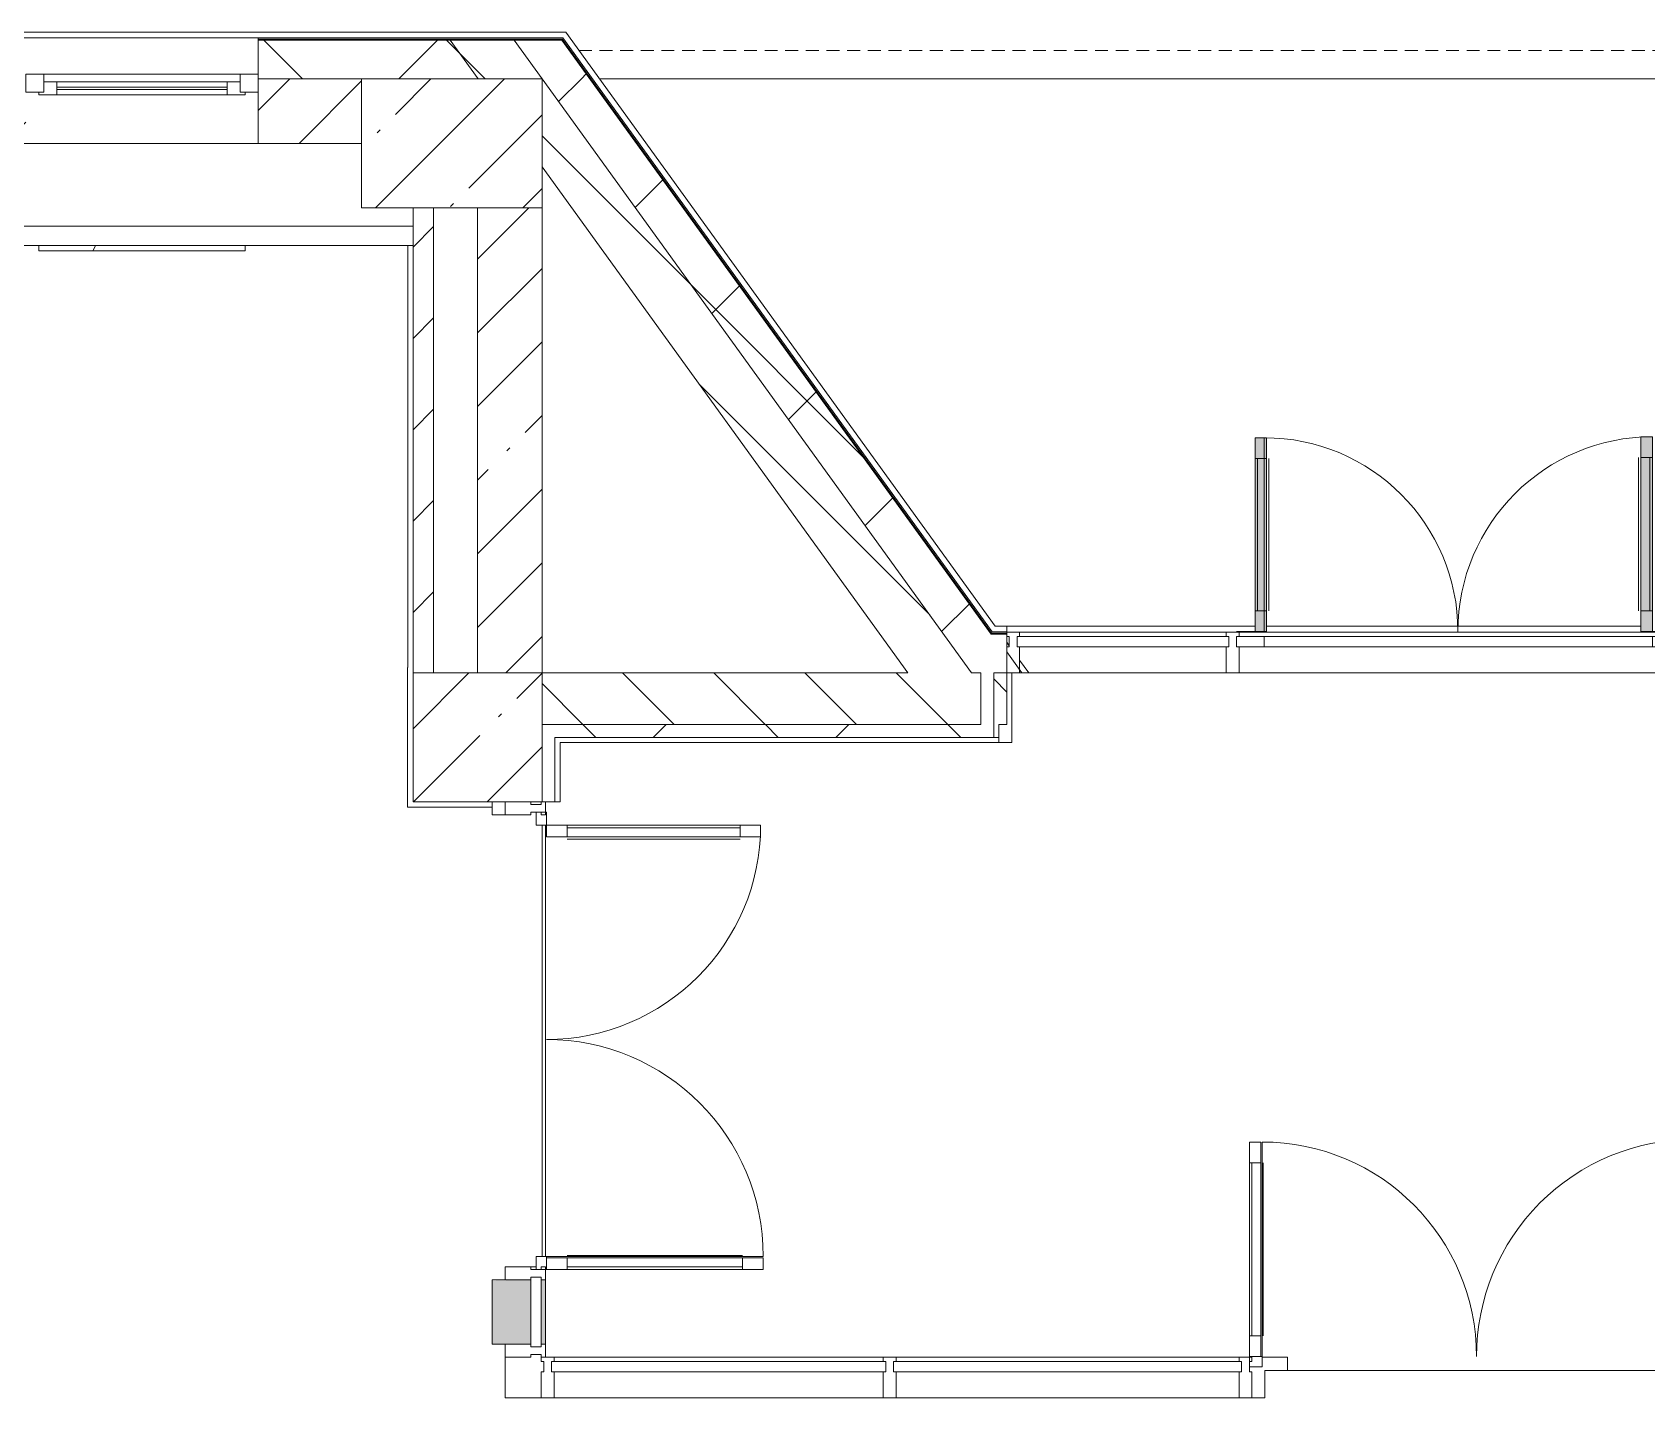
# Model space of a CAD drawing. Header units: millimetres. Extents: x 54725 to 263872, y -8553 to 29614.
# Drawn here: x 245937 to 252192, y 16293 to 21580 of the extents above; entities that cross this region are included whole.
import ezdxf

# ---------------------------------------------------------------- set-up
doc = ezdxf.new("R2010")
doc.units = ezdxf.units.MM
doc.linetypes.add('200_ШТРИХ__ш1_п0_6_', pattern=[80, 50, -30])
for name, color, linetype, lineweight, true_color in [('A-DETL-GENF-4', 7, 'Continuous', 5, 0xaaaaaa), ('A-DETL-GENF-5', 7, 'Continuous', 5, 0xe2e2e2), ('A-DOOR-3', 7, 'Continuous', 5, 0xaaaaaa), ('A-FLOR-1', 7, 'Continuous', 5, 0xaaaaaa), ('A-GLAZ-CWMG-4', 7, 'Continuous', 5, 0x383e42), ('Знаки-1', 7, 'Continuous', 5, 0x787878)]:
    doc.layers.add(name, color=color, linetype=linetype, lineweight=lineweight, true_color=true_color)
for name, color, linetype, lineweight in [('A-DETL-MBND-1', 7, '200_ШТРИХ__ш1_п0_6_', 9), ('A-GLAZ-2', 7, 'Continuous', 5), ('A-GLAZ-CURT-3', 7, 'Continuous', 5), ('A-GLAZ-CWMG-3', 7, 'Continuous', 5), ('A-WALL', 7, 'Continuous', 9), ('A-WALL-4', 7, 'Continuous', 5), ('I-WALL-3', 7, 'Continuous', 5), ('S-COLS', 7, 'Continuous', 5), ('Знаки', 7, 'Continuous', 5)]:
    doc.layers.add(name, color=color, linetype=linetype, lineweight=lineweight)
pattern_1 = [(45, (136861.56, 0), (-353.5534, 353.5534), []), (135, (136861.56, 0), (-353.5534, -353.5534), [])]
pattern_2 = [(45, (136861.56, 0), (-285.1231, 285.1231), []), (45, (137146.7, 0), (-285.1231, 285.1231), [504.031, -100.806, 16.764, -84.042])]
pattern_3 = [(135, (136861.56, 0), (-176.7767, -176.7767), [])]

# ---------------------------------------------------------------- blocks, each defined once
blk = doc.blocks.new('120_Окно_СКБ_1Ст - 120_Окно_СКБ_1Ст 900х2500_h_ с форточкой-22876038-Общий план 1 этажа с размещением фрагментов 1_10-1_12')
at = {"layer": 'A-GLAZ-2'}
for p, q in [((-450, -127), (-450, -57)), ((-450, -57), (-380, -57)), ((450, -57), (-450, -57)), ((-380, -57), (-380, -127)), ((380, -127), (380, -57)), ((380, -57), (450, -57)), ((450, -57), (450, -127)), ((380, -87), (-380, -87)), ((-380, -87), (-380, -127)), ((-330, -137), (-330, -87)), ((-330, -107), (330, -107)), ((330, -117), (-330, -117)), ((330, -137), (330, -87)), ((380, -127), (380, -87)), ((-380, -127), (-450, -127)), ((-450, -127), (-400, -127)), ((-380, -127), (-400, -127)), ((-400, -127), (-400, -137)), ((-400, -137), (400, -137)), ((400, -137), (-400, -137)), ((450, -127), (380, -127)), ((400, -127), (380, -127)), ((400, -127), (450, -127)), ((400, -137), (400, -127))]:
    blk.add_line(p, q, dxfattribs=at)
blk = doc.blocks.new('Системная панель - Стекло - 40мм-24261323-Общий план 1 этажа с размещением фрагментов 1_10-1_12')
at = {"layer": 'A-GLAZ-CURT-3'}
for p, q in [((410, 0), (-410, 0)), ((-410, 0), (-410, -40)), ((410, -40), (410, 0)), ((-410, -40), (410, -40))]:
    blk.add_line(p, q, dxfattribs=at)
blk = doc.blocks.new('Прямоугольный импост - Импост структурный с накладкой - 160мм-V176-Общий план 1 этажа с размещением фрагментов 1_10-1_12')
at = {"layer": 'A-GLAZ-CWMG-3'}
for p, q in [((113700.4, 19257), (112900.4, 19257)), ((113700.4, 19100), (112936, 19100))]:
    blk.add_line(p, q, dxfattribs=at)
blk = doc.blocks.new('Дверь_Витражная_СКБ_2Ст - ВН-5-31911725-Общий план 1 этажа с размещением фрагментов 1_10-1_12')
at = {"layer": 'A-DETL-GENF-5'}
for points in [[(-788, 20), (-743, 20), (-743, 770), (-788, 770), (-788, 40)], [(746, 20), (752, 20), (752, 774), (707, 774), (707, 20)]]:
    blk.add_hatch(color=256, dxfattribs=at).paths.add_polyline_path(points)
at = {"layer": 'A-DETL-GENF-4'}
for p, q in [((-788, 770), (-743, 770)), ((-788, 770), (-788, 20)), ((-743, 770), (-788, 770)), ((-788, 770), (-788, 20)), ((-743, 770), (-743, 20)), ((-743, 20), (-743, 770)), ((752, 774), (707, 774)), ((707, 774), (707, 20)), ((752, 774), (707, 774)), ((707, 774), (707, 20)), ((752, 774), (752, 20)), ((752, 20), (752, 774)), ((-788, 690), (-743, 690)), ((-778, 690), (-778, 100)), ((-734, 690), (-734, 100)), ((698, 694), (698, 100)), ((752, 694), (707, 694)), ((742, 694), (742, 100)), ((-788, 100), (-743, 100)), ((752, 100), (707, 100)), ((-752, 20), (-860, 20)), ((-752, 20), (-860, 20)), ((-743, 20), (-788, 20)), ((-788, 20), (-743, 20)), ((707, 20), (752, 20)), ((707, 20), (752, 20)), ((752, 20), (860, 20)), ((860, 20), (752, 20))]:
    blk.add_line(p, q, dxfattribs=at)
at = {"layer": 'A-DOOR-3'}
for p, q in [((-752, 770), (-752, 20)), ((752, 774), (752, 20)), ((-752, 0), (-860, 0)), ((-860, 0), (-860, -40)), ((-752, -40), (-752, 0)), ((860, 0), (752, 0)), ((752, 0), (752, -40)), ((860, -40), (860, 0)), ((-860, -40), (-752, -40)), ((752, -40), (860, -40))]:
    blk.add_line(p, q, dxfattribs=at)
for centre, radius, start, end in [((-752, 20), 750, 360, 90), ((752, 20), 754, 90, 180)]:
    blk.add_arc(centre, radius, start, end, dxfattribs=at)
blk = doc.blocks.new('Прямоугольный импост - Импост структурный с накладкой - 160мм-24260934-Общий план 1 этажа с размещением фрагментов 1_10-1_12')
at = {"layer": 'A-GLAZ-CWMG-3'}
for p, q in [((115450.4, 19257), (113750.4, 19257)), ((115352.4, 19240), (113848.4, 19240)), ((115352.4, 19200), (113848.4, 19200)), ((115450.4, 19100), (113750.4, 19100))]:
    blk.add_line(p, q, dxfattribs=at)
blk = doc.blocks.new('Прямоугольный импост - Импост структурный с накладкой - 160мм-18693360-Общий план 1 этажа с размещением фрагментов 1_10-1_12')
at = {"layer": 'A-GLAZ-CWMG-3'}
for p, q in [((-25, 40), (-25, 140)), ((-25, 140), (25, 140)), ((25, 140), (25, 40)), ((-15, 40), (-25, 40)), ((-25, -17), (-25, 0)), ((-25, 0), (-15, 0)), ((-15, 0), (-15, 40)), ((25, 0), (25, -17)), ((25, -17), (-25, -17))]:
    blk.add_line(p, q, dxfattribs=at)
blk = doc.blocks.new('Прямоугольный импост - Импост структурный с накладкой - 160мм Темный-30756008-Общий план 1 этажа с размещением фрагментов 1_10-1_12')
at = {"layer": 'A-GLAZ-CWMG-3'}
for p, q in [((-50, 0), (-50, 17)), ((-50, 17), (0, 17)), ((-40, 0), (-50, 0)), ((-40, -40), (-40, 0)), ((0, 0), (-10, 0)), ((-10, 0), (-10, -40)), ((0, 17), (0, 0)), ((-50, -140), (-50, -40)), ((-50, -40), (-40, -40)), ((-10, -40), (0, -40)), ((0, -40), (0, -140)), ((0, -140), (-50, -140))]:
    blk.add_line(p, q, dxfattribs=at)
blk = doc.blocks.new('Дверь_Витражная_остекление_ - ВВ-14 остекление-32472302-Общий план 1 этажа с размещением фрагментов 1_10-1_12')
at = {"layer": 'A-DETL-GENF-5'}
blk.add_hatch(color=256, dxfattribs=at).paths.add_polyline_path([(-792.9, -20), (-835, -20), (-835, -41.3), (-801.5, -24.4)])
at = {"layer": 'A-DETL-GENF-4'}
for p, q in [((-790, -20), (-835, -20)), ((-835, -860), (-835, -20)), ((-790, -20), (-835, -20)), ((-835, -20), (-835, -860)), ((-790, -860), (-790, -20)), ((-790, -860), (-790, -20)), ((840, -850), (840, -20)), ((840, -20), (840, -850)), ((885, -850), (885, -20)), ((885, -850), (885, -20)), ((-835, -100), (-790, -100)), ((-825, -780), (-825, -100)), ((-781, -780), (-781, -100)), ((831, -770), (831, -100)), ((885, -100), (840, -100)), ((875, -770), (875, -100)), ((-835, -780), (-790, -780)), ((885, -770), (840, -770)), ((-835, -860), (-790, -860)), ((-835, -860), (-790, -860)), ((885, -850), (840, -850)), ((840, -850), (885, -850))]:
    blk.add_line(p, q, dxfattribs=at)
at = {"layer": 'A-DOOR-3'}
for p, q in [((-885, 20), (-835, 20)), ((-885, -20), (-885, 20)), ((-835, 20), (-835, -20)), ((835, 20), (885, 20)), ((835, -20), (835, 20)), ((885, 20), (885, -20)), ((-835, -20), (-885, -20)), ((-835, -860), (-835, -20)), ((835, -850), (835, -20)), ((885, -20), (835, -20))]:
    blk.add_line(p, q, dxfattribs=at)
for centre, radius, start, end in [((-835, -20), 840, 270, 0), ((835, -20), 830, 180, 270)]:
    blk.add_arc(centre, radius, start, end, dxfattribs=at)
blk = doc.blocks.new('BSC_Колонна _Прямоугольная - 500х500-21690934-Общий план 1 этажа с размещением фрагментов 1_10-1_12')
at = {"layer": 'S-COLS'}
h = blk.add_hatch(dxfattribs=at)
h.set_pattern_fill('FP_123', color=256, style=0, pattern_type=2)
h.set_pattern_definition([(45, (-110800, -18850), (-285.1231, 285.1231), []), (45, (-110514.88, -18850), (-285.1231, 285.1231), [504.031, -100.806, 16.764, -84.042])])
h.paths.add_polyline_path([(0, -250), (250, -250), (250, 250), (-250, 250), (-250, -250), (-42.6, -250)])
for p, q in [((250, 250), (-250, 250)), ((-250, 250), (-250, -250)), ((250, -250), (250, 250)), ((-250, -250), (250, -250))]:
    blk.add_line(p, q, dxfattribs=at)
blk = doc.blocks.new('Системная панель - Стекло - 40мм-32472403-Общий план 1 этажа с размещением фрагментов 1_10-1_12')
at = {"layer": 'A-GLAZ-CURT-3'}
for p, q in [((674.2, 40), (-674.2, 40)), ((-674.2, 40), (-674.2, 0)), ((-674.2, 0), (674.2, 0)), ((674.2, 0), (674.2, 40))]:
    blk.add_line(p, q, dxfattribs=at)
blk = doc.blocks.new('Прямоугольный импост - Импост структурный с накладкой - 160мм Темный-32472298-Общий план 1 этажа с размещением фрагментов 1_10-1_12')
at = {"layer": 'A-GLAZ-CWMG-3'}
for p, q in [((112422, 16450), (113750.4, 16450)), ((112422, 16293), (113750.4, 16293))]:
    blk.add_line(p, q, dxfattribs=at)
blk = doc.blocks.new('Прямоугольный импост - Импост структурный с накладкой - 160мм Темный-30755591-Общий план 1 этажа с размещением фрагментов 1_10-1_12')
at = {"layer": 'A-GLAZ-CWMG-3'}
for p, q in [((-25, 0), (-25, 17)), ((-25, 17), (25, 17)), ((-15, 0), (-25, 0)), ((-15, -40), (-15, 0)), ((25, 0), (15, 0)), ((15, 0), (15, -40)), ((25, 17), (25, 0)), ((-25, -140), (-25, -40)), ((-25, -40), (-15, -40)), ((15, -40), (25, -40)), ((25, -40), (25, -140)), ((25, -140), (-25, -140))]:
    blk.add_line(p, q, dxfattribs=at)
blk = doc.blocks.new('Прямоугольный импост - Импост структурный с накладкой - 160мм Темный-32356295-Общий план 1 этажа с размещением фрагментов 1_10-1_12')
at = {"layer": 'A-GLAZ-CWMG-3'}
for p, q in [((-50, 40), (-50, 140)), ((-50, 140), (0, 140)), ((0, 140), (0, 40)), ((-40, 40), (-50, 40)), ((-50, -17), (-50, 0)), ((-50, 0), (-40, 0)), ((-40, 0), (-40, 40)), ((-10, 40), (-10, 0)), ((0, 40), (-10, 40)), ((-10, 0), (0, 0)), ((0, 0), (0, -17)), ((0, -17), (-50, -17))]:
    blk.add_line(p, q, dxfattribs=at)
blk = doc.blocks.new('Дверь_Витражная_остекление_ - ВВ-15 остекление-32355915-Общий план 1 этажа с размещением фрагментов 1_10-1_12')
at = {"layer": 'A-DETL-GENF-4'}
for p, q in [((-835, 850), (-790, 850)), ((-835, 850), (-835, 20)), ((-790, 850), (-835, 850)), ((-835, 850), (-835, 20)), ((-790, 850), (-790, 20)), ((-790, 20), (-790, 850)), ((885, 860), (840, 860)), ((840, 860), (840, 20)), ((885, 860), (840, 860)), ((840, 860), (840, 20)), ((885, 860), (885, 20)), ((885, 20), (885, 860)), ((-835, 770), (-790, 770)), ((-825, 770), (-825, 100)), ((-781, 770), (-781, 100)), ((831, 780), (831, 100)), ((885, 780), (840, 780)), ((875, 780), (875, 100)), ((-835, 100), (-790, 100)), ((885, 100), (840, 100)), ((-790, 20), (-835, 20)), ((-835, 20), (-790, 20))]:
    blk.add_line(p, q, dxfattribs=at)
at = {"layer": 'A-DOOR-3'}
for p, q in [((-835, 850), (-835, 20)), ((835, 860), (835, 20)), ((-835, 20), (-885, 20)), ((-885, 20), (-885, -20)), ((-835, -20), (-835, 20)), ((885, 20), (835, 20)), ((835, 20), (835, -20)), ((885, -20), (885, 20)), ((-885, -20), (-835, -20)), ((835, -20), (885, -20))]:
    blk.add_line(p, q, dxfattribs=at)
for centre, radius, start, end in [((-835, 20), 830, 360, 90), ((835, 20), 840, 90, 180)]:
    blk.add_arc(centre, radius, start, end, dxfattribs=at)
blk = doc.blocks.new('Прямоугольный импост - Импост структурный с накладкой - 160мм-32356289-Общий план 1 этажа с размещением фрагментов 1_10-1_12')
at = {"layer": 'A-GLAZ-CWMG-3'}
for p, q in [((-25, 140), (25, 140)), ((25, 140), (25, 40)), ((-15, 40), (-25, 40)), ((-25, 0), (-15, 0)), ((-15, 0), (-15, 40)), ((15, 40), (15, 0)), ((25, 40), (15, 40)), ((15, 0), (25, 0)), ((25, 0), (25, -17)), ((-25, -17), (-25, -3)), ((25, -17), (-25, -17))]:
    blk.add_line(p, q, dxfattribs=at)
blk = doc.blocks.new('Системная панель - Стекло - 40мм-32356190-Общий план 1 этажа с размещением фрагментов 1_10-1_12')
at = {"layer": 'A-GLAZ-CURT-3'}
for p, q in [((135, 0), (-135, 0)), ((-135, 0), (-135, -40)), ((135, -40), (135, 0)), ((-135, -40), (135, -40))]:
    blk.add_line(p, q, dxfattribs=at)
blk = doc.blocks.new('Прямоугольный импост - Импост структурный с накладкой - 190мм-32819534-Общий план 1 этажа с размещением фрагментов 1_10-1_12')
at = {"layer": 'A-GLAZ-CWMG-4'}
for points in [[(110907, 16500), (111007, 16500), (111007, 16750), (110857, 16745), (110857, 16500)], [(111064, 16500), (111064, 16750), (111047, 16750), (111047, 16500)]]:
    blk.add_hatch(color=256, dxfattribs=at).paths.add_polyline_path(points)
at = {"layer": 'A-GLAZ-CWMG-3'}
for p, q in [((110857, 16750), (110907, 16750)), ((110857, 16500), (110857, 16750)), ((111064, 16500), (111064, 16750)), ((110907, 16500), (110857, 16500))]:
    blk.add_line(p, q, dxfattribs=at)
blk = doc.blocks.new('Прямоугольный импост - Импост структурный с накладкой - 160мм Темный-32356291-Общий план 1 этажа с размещением фрагментов 1_10-1_12')
at = {"layer": 'A-GLAZ-CWMG-3'}
for p, q in [((-25, 40), (-25, 140)), ((-25, 140), (25, 140)), ((25, 140), (25, 40)), ((-15, 40), (-25, 40)), ((-25, -17), (-25, 0)), ((-25, 0), (-15, 0)), ((-15, 0), (-15, 40)), ((15, 40), (15, 0)), ((25, 40), (15, 40)), ((15, 0), (25, 0)), ((25, 0), (25, -17)), ((25, -17), (-25, -17))]:
    blk.add_line(p, q, dxfattribs=at)
blk = doc.blocks.new('Прямоугольный импост - Импост структурный с накладкой - 160мм-22960065-Общий план 1 этажа с размещением фрагментов 1_10-1_12')
at = {"layer": 'A-GLAZ-CWMG-3'}
for p, q in [((0, 140), (-50, 140)), ((-50, 140), (-50, 40)), ((0, 40), (0, 140)), ((-50, 40), (-40, 40)), ((-40, 0), (-50, 0)), ((-50, 0), (-50, -17)), ((-40, 40), (-40, 0)), ((-10, 0), (-10, 40)), ((-10, 40), (0, 40)), ((0, 0), (-10, 0)), ((0, -17), (0, 0)), ((-50, -17), (0, -17))]:
    blk.add_line(p, q, dxfattribs=at)
blk = doc.blocks.new('BSC_Колонна _Прямоугольная - 700х500-V228-Общий план 1 этажа с размещением фрагментов 1_10-1_12')
at = {"layer": 'S-COLS'}
h = blk.add_hatch(dxfattribs=at)
h.set_pattern_fill('FP_176', color=256, style=0, pattern_type=2)
h.set_pattern_definition([(45, (-110700, -21150), (-285.1231, 285.1231), []), (45, (-110414.88, -21150), (-285.1231, 285.1231), [504.031, -100.806, 16.764, -84.042])])
h.paths.add_polyline_path([(103.2, -250), (350, -250), (350, 250), (-350, 250), (-350, -250), (100, -250)])
for p, q in [((350, 250), (-350, 250)), ((-350, 250), (-350, -250)), ((350, -250), (350, 250)), ((-350, -250), (350, -250))]:
    blk.add_line(p, q, dxfattribs=at)
blk = doc.blocks.new('Системная панель - Стекло - 40мм-32472267-Общий план 1 этажа с размещением фрагментов 1_10-1_12')
at = {"layer": 'A-GLAZ-CURT-3'}
for p, q in [((647.5, 40), (-647.5, 40)), ((-647.5, 40), (-647.5, 0)), ((-647.5, 0), (647.5, 0)), ((647.5, 0), (647.5, 40))]:
    blk.add_line(p, q, dxfattribs=at)
blk = doc.blocks.new('Прямоугольный импост - Импост структурный с накладкой - 160мм Темный-32472263-Общий план 1 этажа с размещением фрагментов 1_10-1_12')
at = {"layer": 'A-GLAZ-CWMG-3'}
for p, q in [((111097, 16450), (112372, 16450)), ((111097, 16293), (112372, 16293))]:
    blk.add_line(p, q, dxfattribs=at)
blk = doc.blocks.new('Прямоугольный импост - Импост структурный с накладкой - 190мм-32819424-Общий план 1 этажа с размещением фрагментов 1_10-1_12')
at = {"layer": 'A-GLAZ-CWMG-3'}
for p, q in [((0, 190), (-50, 190)), ((-50, 190), (-50, 40)), ((-50, 40), (-40, 40)), ((-40, 0), (-50, 0)), ((-50, 0), (-50, -17)), ((-40, 40), (-40, 0)), ((-10, 0), (-10, 40)), ((-10, 40), (0, 40)), ((0, 0), (-10, 0)), ((-50, -17), (0, -17)), ((0, -17), (0, -3))]:
    blk.add_line(p, q, dxfattribs=at)
blk = doc.blocks.new('Съемный металлический экран с перфорацией - E3-V304-Общий план 1 этажа с размещением фрагментов 1_10-1_12')
at = {"layer": 'Знаки-1'}
h = blk.add_hatch(dxfattribs=at)
h.set_pattern_fill('FP_204', color=256, style=0, pattern_type=2)
h.set_pattern_definition([(0, (-109007.03, -20734), (0, 254), [68.059, -371.882]), (60, (-108880.03, -20699.97), (-219.97045, 127), [68.059, -371.882]), (120, (-108846, -20572.97), (-219.97045, -127), [68.059, -371.882]), (30, (-108938.97, -20734), (-5e-05, 508), [68.059, -439.941]), (30, (-109065.97, -20514.03), (-5e-05, 508), [68.059, -439.941]), (150, (-109007.03, -20734), (-439.941, -254), [68.059, -439.941]), (150, (-108880.03, -20514.03), (-439.941, -254), [68.059, -439.941]), (90, (-108846, -20641.03), (-439.941, 254), [68.059, -439.941]), (90, (-109100, -20641.03), (-439.941, 254), [68.059, -439.941])])
h.paths.add_polyline_path([(800, 0), (800, 20), (0, 19), (0, 0), (84.2, 0)])
at = {"layer": 'Знаки'}
for p, q in [((0, 20), (0, 0)), ((0, 0), (800, 0)), ((800, 0), (800, 20))]:
    blk.add_line(p, q, dxfattribs=at)
blk = doc.blocks.new('Зашивка приборов отопления1 - Зашивка приборов отопления-33268338-Общий план 1 этажа с размещением фрагментов 1_10-1_12')
at = {"layer": 'A-WALL-4'}
for p, q in [((109950, 21150), (109050, 21150)), ((108470, 20829), (110550, 20829)), ((110550, 20829), (108470, 20829)), ((108470, 20754), (110550, 20754))]:
    blk.add_line(p, q, dxfattribs=at)

msp = doc.modelspace()

# ---------------------------------------------------------------- hatches: boundary and pattern name
at = {"layer": 'A-WALL-4'}
h = msp.add_hatch(dxfattribs=at)
h.set_pattern_fill('FP_84', color=256, style=0, pattern_type=2)
h.set_pattern_definition(pattern_1)
h.paths.add_polyline_path([(240801.7, 21400), (241511.6, 21400), (241511.6, 21550), (240311.6, 21550), (240311.6, 21400)])
h.paths.add_polyline_path([(242911.6, 21400), (243711.6, 21400), (243711.6, 21550), (242411.6, 21550), (242411.6, 21400), (242899.3, 21400)])
h.paths.add_polyline_path([(229921.6, 21400), (230171.6, 21400), (230168, 21550), (229921.6, 21550)])
h.paths.add_polyline_path([(233541.6, 21400), (238011.6, 21400), (238011.6, 21550), (233471.6, 21550), (233471.6, 21400)])
h.paths.add_polyline_path([(247664.7, 21400), (247556.2, 21550), (246811.6, 21550), (246811.6, 21400), (247618.9, 21400)])
h.paths.add_polyline_path([(245521.3, 21400), (245911.6, 21400), (245911.6, 21550), (244611.6, 21550), (244611.6, 21400), (244996.9, 21400)])
h.paths.add_polyline_path([(248096.7, 21400), (247988.2, 21550), (247803.1, 21550), (247911.6, 21400), (247988.2, 21400)])
h = msp.add_hatch(dxfattribs=at)
h.set_pattern_fill('FP_62', color=256, style=0, pattern_type=2)
h.set_pattern_definition(pattern_3)
h.paths.add_polyline_path([(249328.5, 19100), (249575.4, 19100), (247911.6, 21400), (247911.6, 21058.8), (249270.4, 19180.3)])
h.paths.add_polyline_path([(247664.7, 21400), (247911.6, 21400), (247803.1, 21550), (247556.2, 21550), (247618.9, 21463.3)])
h = msp.add_hatch(dxfattribs=at)
h.set_pattern_fill('FP_84', color=256, style=0, pattern_type=2)
h.set_pattern_definition(pattern_1)
h.paths.add_polyline_path([(249712, 19100), (249760.5, 19100), (249662, 19236.2), (249682, 19100)])
h.paths.add_polyline_path([(249575.4, 19100), (249612, 19100), (249612, 19305.3), (248096.7, 21400), (247911.6, 21400), (249550.5, 19134.5)])
h = msp.add_hatch(dxfattribs=at)
h.set_pattern_fill('FP_84', color=256, style=0, pattern_type=2)
h.set_pattern_definition(pattern_1)
h.paths.add_polyline_path([(249682, 19100), (249662, 19218.2), (249667.3, 19100)])
h.paths.add_polyline_path([(249770.4, 19100), (249751.6, 19125.9), (249762, 19100)])
h.paths.add_polyline_path([(252462, 19100), (255063.6, 19100), (255063.6, 19250), (252362, 19250), (252362, 19100), (252461.6, 19100)])
h.paths.add_polyline_path([(257713.6, 19100), (257721.6, 19100), (257718.6, 19250), (256279.6, 19250), (256279.6, 19100), (257582.6, 19100)])
h.paths.add_polyline_path([(249717.9, 19158.9), (249716.6, 19174.4), (249712, 19180.7), (249712, 19250), (249661.9, 19250), (249667.3, 19228.8), (249716.6, 19160.8)])
h = msp.add_hatch(dxfattribs=at)
h.set_pattern_fill('FP_62', color=256, style=0, pattern_type=2)
h.set_pattern_definition(pattern_3)
h.paths.add_polyline_path([(254605.8, 18900), (254671.6, 18900), (254671.6, 19100), (252962, 19100), (252962, 18900), (254601.6, 18900)])
h.paths.add_polyline_path([(247971.6, 18900), (249612, 18900), (249612, 19100), (247911.6, 19100), (247911.6, 18900), (247961.6, 18900)])
h.paths.add_polyline_path([(252362, 18900), (252412, 18900), (252412, 19100), (252362, 19097)])
h.paths.add_polyline_path([(249712, 18900), (249712, 19100), (249662, 19100), (249667.3, 18900), (249682, 18900)])
at = {"layer": 'I-WALL-3'}
h = msp.add_hatch(dxfattribs=at)
h.set_pattern_fill('FP_61', color=256, style=0, pattern_type=2)
h.set_pattern_definition(pattern_2)
h.paths.add_polyline_path([(241511.6, 21150), (241511.6, 21400), (240311.6, 21400), (240311.6, 21150), (240801.7, 21150)])
h.paths.add_polyline_path([(238011.6, 21150), (238011.6, 21400), (237661.6, 21400), (237661.6, 21150)])
h.paths.add_polyline_path([(243711.6, 21150), (243711.6, 21400), (242911.6, 21400), (242911.6, 21150)])
h.paths.add_polyline_path([(245911.6, 21150), (245911.6, 21400), (244611.6, 21400), (244611.6, 21150), (245521.3, 21150)])
h.paths.add_polyline_path([(247094.5, 21150), (247211.6, 21150), (247211.6, 21400), (246811.6, 21400), (246811.6, 21150)])
h = msp.add_hatch(dxfattribs=at)
h.set_pattern_fill('FP_82', color=256, style=0, pattern_type=2)
h.set_pattern_definition([(45, (136861.56, 0), (-176.7767, 176.7767), [])])
h.paths.add_polyline_path([(247491.6, 19100), (247491.6, 20900), (247411.6, 20900), (247411.6, 19100)])
h = msp.add_hatch(dxfattribs=at)
h.set_pattern_fill('FP_61', color=256, style=0, pattern_type=2)
h.set_pattern_definition(pattern_2)
h.paths.add_polyline_path([(247661.6, 19100), (247911.6, 19100), (247911.6, 20900), (247661.6, 20900), (247661.6, 19149.3)])
h = msp.add_hatch(dxfattribs=at)
h.set_pattern_fill('FP_84', color=256, style=0, pattern_type=2)
h.set_pattern_definition(pattern_1)
h.paths.add_polyline_path([(249192.1, 18850), (249662, 18850), (249662, 18900), (247961.6, 18900), (247966.7, 18850), (248370.9, 18850)])

# ---------------------------------------------------------------- linework, layer by layer
at = {"layer": 'A-DETL-MBND-1'}
for p, q in [((248054.1, 21510), (256831.6, 21510)), ((256831.6, 21400), (248133.7, 21400))]:
    msp.add_line(p, q, dxfattribs=at)
at = {"layer": 'A-FLOR-1'}
for p, q in [((256831.6, 21400), (248133.7, 21400)), ((247391.6, 19120), (247391.6, 20754)), ((247390.6, 18580), (247390.6, 19120)), ((247390.6, 19120), (247391.6, 19120)), ((249732, 19100), (249732, 18830)), ((249732, 18830), (249682, 18830)), ((247718.6, 18580), (247390.6, 18580)), ((247911.6, 16840), (247911.6, 18510)), ((247925.6, 18510), (247925.6, 16840)), ((247868.6, 16800), (247888.6, 16800)), ((247768.6, 16293), (247768.6, 16450)), ((250702, 16450), (250800, 16450)), ((252412, 16398), (250712, 16398)), ((250712, 16398), (250712, 16293)), ((250800, 16450), (250800, 16398)), ((247908.6, 16293), (247768.6, 16293)), ((250712, 16293), (250662, 16293))]:
    msp.add_line(p, q, dxfattribs=at)
at = {"layer": 'A-WALL'}
for p, q in [((246811.6, 21553), (247995.9, 21553)), ((246811.6, 21550), (247988.2, 21550)), ((247556.2, 21550), (247664.7, 21400)), ((247803.1, 21550), (247911.6, 21400)), ((249652, 19250), (247988.2, 21550)), ((249653.5, 19253), (247989.7, 21553)), ((246811.6, 21400), (247211.6, 21400)), ((249712, 19250), (249652, 19250)), ((249712, 19253), (249653.5, 19253)), ((249612, 18900), (249612, 19100)), ((249662, 19100), (249662, 18900)), ((249662, 19100), (249770.4, 19100)), ((248041, 18900), (247911.6, 18900)), ((247961.6, 18850), (247961.6, 18600)), ((249682, 18850), (247961.6, 18850))]:
    msp.add_line(p, q, dxfattribs=at)
at = {"layer": 'A-WALL-4'}
for p, q in [((233431.6, 21580), (248003.5, 21580)), ((248003.5, 21580), (249667.3, 19280)), ((247992.3, 21558), (243711.6, 21558)), ((246811.6, 21558), (246811.6, 21400)), ((249656.1, 19258), (247992.3, 21558)), ((247911.6, 21400), (249575.4, 19100)), ((247911.6, 21058.8), (249328.5, 19100)), ((249667.3, 19280), (250674, 19280)), ((249712, 19180.7), (249712, 19280)), ((250719, 19280), (252169, 19280)), ((249712, 19258), (249656.1, 19258)), ((249712, 19218.2), (249722, 19204.4)), ((249770.4, 19100), (249712, 19180.7)), ((249762, 19149.1), (249797.6, 19100)), ((249328.5, 19100), (247911.6, 19100)), ((249612, 19100), (249575.4, 19100)), ((249712, 18900), (249712, 19100)), ((249770.4, 19100), (249797.6, 19100)), ((248041, 18900), (249612, 18900)), ((249682, 18900), (249712, 18900))]:
    msp.add_line(p, q, dxfattribs=at)
at = {"layer": 'I-WALL-3'}
for p, q in [((246811.6, 21400), (246811.6, 21150)), ((247211.6, 21150), (245331.6, 21150)), ((247411.6, 20900), (247411.6, 19100)), ((247491.6, 19100), (247491.6, 20900)), ((247661.6, 20900), (247661.6, 19100)), ((247911.6, 19100), (247911.6, 20900)), ((249662, 18900), (249662, 18850)), ((249682, 18830), (249682, 18900)), ((247981.6, 18600), (247981.6, 18830)), ((247981.6, 18830), (249682, 18830)), ((247911.6, 18600), (247981.6, 18600))]:
    msp.add_line(p, q, dxfattribs=at)

# ---------------------------------------------------------------- block references
at = {"layer": 'A-DOOR-3'}
msp.add_blockref('Дверь_Витражная_СКБ_2Ст - ВН-5-31911725-Общий план 1 этажа с размещением фрагментов 1_10-1_12', (251462, 19240), dxfattribs=at)
for name, p, rotation in [('Дверь_Витражная_остекление_ - ВВ-15 остекление-32355915-Общий план 1 этажа с размещением фрагментов 1_10-1_12', (247908.6, 17675), 270), ('Дверь_Витражная_остекление_ - ВВ-14 остекление-32472302-Общий план 1 этажа с размещением фрагментов 1_10-1_12', (251537, 16433), 180)]:
    msp.add_blockref(name, p, dxfattribs=dict(at, rotation=rotation))
at = {"layer": 'A-GLAZ-2'}
msp.add_blockref('120_Окно_СКБ_1Ст - 120_Окно_СКБ_1Ст 900х2500_h_ с форточкой-22876038-Общий план 1 этажа с размещением фрагментов 1_10-1_12', (246361.6, 21475), dxfattribs=at)
at = {"layer": 'A-GLAZ-CURT-3'}
msp.add_blockref('Системная панель - Стекло - 40мм-24261323-Общий план 1 этажа с размещением фрагментов 1_10-1_12', (250162, 19240), dxfattribs=at)
for name, p, rotation in [('Системная панель - Стекло - 40мм-32356190-Общий план 1 этажа с размещением фрагментов 1_10-1_12', (247908.6, 16625), 270), ('Системная панель - Стекло - 40мм-32472267-Общий план 1 этажа с размещением фрагментов 1_10-1_12', (248596.1, 16433), 180), ('Системная панель - Стекло - 40мм-32472403-Общий план 1 этажа с размещением фрагментов 1_10-1_12', (249947.8, 16433), 180)]:
    msp.add_blockref(name, p, dxfattribs=dict(at, rotation=rotation))
at = {"layer": 'A-GLAZ-CWMG-3'}
for name, p, rotation in [('Прямоугольный импост - Импост структурный с накладкой - 160мм-22960065-Общий план 1 этажа с размещением фрагментов 1_10-1_12', (249712, 19240), 180), ('Прямоугольный импост - Импост структурный с накладкой - 190мм-32819424-Общий план 1 этажа с размещением фрагментов 1_10-1_12', (247908.6, 18600), 90)]:
    msp.add_blockref(name, p, dxfattribs=dict(at, rotation=rotation))
for name in ['Прямоугольный импост - Импост структурный с накладкой - 160мм-V176-Общий план 1 этажа с размещением фрагментов 1_10-1_12', 'Прямоугольный импост - Импост структурный с накладкой - 160мм-24260934-Общий план 1 этажа с размещением фрагментов 1_10-1_12', 'Прямоугольный импост - Импост структурный с накладкой - 190мм-32819534-Общий план 1 этажа с размещением фрагментов 1_10-1_12', 'Прямоугольный импост - Импост структурный с накладкой - 160мм Темный-32472263-Общий план 1 этажа с размещением фрагментов 1_10-1_12', 'Прямоугольный импост - Импост структурный с накладкой - 160мм Темный-32472298-Общий план 1 этажа с размещением фрагментов 1_10-1_12']:
    msp.add_blockref(name, (136861.6, 0), dxfattribs=at)
at = {"layer": 'A-GLAZ-CWMG-3', "extrusion": (0, 0, -1)}
for name, p, rotation in [('Прямоугольный импост - Импост структурный с накладкой - 160мм-18693360-Общий план 1 этажа с размещением фрагментов 1_10-1_12', (-250587, 19240), 180), ('Прямоугольный импост - Импост структурный с накладкой - 160мм-32356289-Общий план 1 этажа с размещением фрагментов 1_10-1_12', (-247908.6, 18575), 270), ('Прямоугольный импост - Импост структурный с накладкой - 160мм Темный-32356291-Общий план 1 этажа с размещением фрагментов 1_10-1_12', (-247908.6, 16775), 270), ('Прямоугольный импост - Импост структурный с накладкой - 160мм Темный-32356295-Общий план 1 этажа с размещением фрагментов 1_10-1_12', (-247908.6, 16450), 270)]:
    msp.add_blockref(name, p, dxfattribs=dict(at, rotation=rotation))
for name, p in [('Прямоугольный импост - Импост структурный с накладкой - 160мм Темный-30756008-Общий план 1 этажа с размещением фрагментов 1_10-1_12', (-247908.6, 16433)), ('Прямоугольный импост - Импост структурный с накладкой - 160мм Темный-30755591-Общий план 1 этажа с размещением фрагментов 1_10-1_12', (-249258.6, 16433)), ('Прямоугольный импост - Импост структурный с накладкой - 160мм Темный-30755591-Общий план 1 этажа с размещением фрагментов 1_10-1_12', (-250637, 16433))]:
    msp.add_blockref(name, p, dxfattribs=at)
at = {"layer": 'A-WALL-4'}
msp.add_blockref('Зашивка приборов отопления1 - Зашивка приборов отопления-33268338-Общий план 1 этажа с размещением фрагментов 1_10-1_12', (136861.6, 0), dxfattribs=at)
at = {"layer": 'S-COLS'}
for name, p in [('BSC_Колонна _Прямоугольная - 700х500-V228-Общий план 1 этажа с размещением фрагментов 1_10-1_12', (247561.6, 21150)), ('BSC_Колонна _Прямоугольная - 500х500-21690934-Общий план 1 этажа с размещением фрагментов 1_10-1_12', (247661.6, 18850))]:
    msp.add_blockref(name, p, dxfattribs=at)
at = {"layer": 'Знаки'}
msp.add_blockref('Съемный металлический экран с перфорацией - E3-V304-Общий план 1 этажа с размещением фрагментов 1_10-1_12', (245961.6, 20734), dxfattribs=at)

doc.saveas('drawing.dxf')
